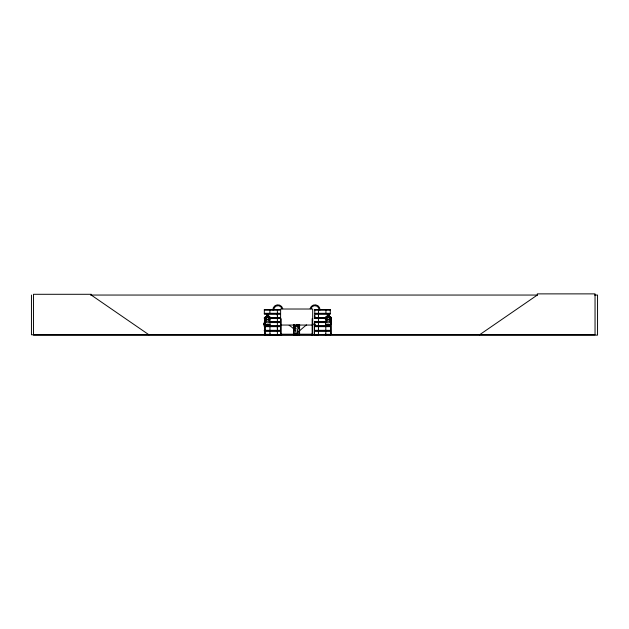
<?xml version="1.0" encoding="UTF-8"?>
<svg xmlns="http://www.w3.org/2000/svg" width="629" height="629" viewBox="0 0 629 629"><rect width="100%" height="100%" fill="white"/><g stroke="black" fill="none" stroke-linecap="round" stroke-linejoin="round"><path stroke-width="0.94" d="M277.373 328.495L277.373 326.648L277.373 330.335M277.373 315.884L277.373 314.044L277.373 317.724M314.579 321.309L314.484 334.785M325.948 317.724L314.767 317.724L314.775 315.884M318.455 328.495L318.455 330.335L318.447 326.648M318.455 315.884L318.455 317.724L318.447 314.044M314.571 321.789L325.94 321.922M330.288 334.628L311.717 334.455L317.787 334.777M314.579 326.6L314.995 326.585M296.55 333.449L296.613 333.582A53.355 18.099 -38 0 0 295.661 334.471L297.666 334.471M298.979 328.652L299.656 324.926M329.25 316.859L330.532 316.859L331.224 317.551L331.224 322.85L330.5 324.745L325.964 324.745M331.224 322.85L330.547 324.808L325.916 324.808L325.57 323.471M264.573 334.707L265.265 334.203M280.51 334.486L280.636 309.02L312.699 309.02L312.684 334.785L312.755 334.203L280.573 334.203M314.398 334.707L314.414 323.935L315.082 323.935M325.193 334.463L325.877 334.203L325.877 334.785M295.032 325.822L295.638 326.003L296.361 324.721M297.619 326.679L298.61 325.099M325.311 317.559L325.94 316.859L327.284 316.859L327.284 314.885L329.25 314.885L329.187 316.922L330.178 317.582L330.178 321.262L329.187 322.842L327.347 322.842L326.365 321.262L326.365 317.582L327.347 316.922L327.347 314.948L329.187 314.948M325.374 317.59L325.964 316.922L330.5 316.922L331.161 317.582L331.286 334.486M295.929 334.785L295.512 334.77L297.816 334.777L297.666 333.913L297.517 334.471M297.281 334.612L297.171 334.777M296.33 324.902L296 326.931A1.337 1.337 0 0 0 295.724 329.03L296 334.18L297.336 334.18L297.611 329.03A1.337 1.337 0 0 0 297.336 326.931L296.998 324.902M479.565 334.785L537.308 295.048L537.308 293.877L595.042 293.877L595.042 334.785L31.45 334.785L31.45 295.048M314.752 322.024L325.956 322.174M90.482 295.048L537.606 295.048M594.602 295.048L597.55 295.048L597.55 335.123L33.479 335.123L33.479 294.293L91.221 294.293L91.221 295.048L148.955 334.785M264.329 309.602L279.858 309.602M314.759 309.602L330.288 309.602M279.858 309.751L264.329 309.743L264.345 313.305L279.85 313.305M264.345 309.971L279.842 309.971M314.775 309.971L330.272 309.971M264.282 313.557L279.905 313.557M314.712 313.557L330.335 313.557M264.282 313.785L279.905 313.785M314.712 313.785L330.335 313.785M264.337 314.044L279.85 314.044M330.28 314.044L314.767 314.044L314.767 317.724M266.735 314.948L268.575 314.948L268.575 316.922L269.558 317.582L269.558 321.262L268.575 322.842L266.735 322.842L265.745 321.262L265.745 317.582L266.735 316.922L266.665 314.885L268.638 314.885L268.638 316.859L269.912 316.859M266.665 316.859L265.32 316.859L264.691 317.559L264.723 334.785M265.352 316.922L269.888 316.922M264.337 317.724L264.848 317.724M269.88 317.724L279.85 317.724M264.282 317.983L265.399 317.983M269.833 317.983L279.905 317.983M314.712 317.983L326.003 317.983M264.282 318.211L265.399 318.211M269.833 318.211L279.905 318.211M314.712 318.211L326.003 318.211M264.337 318.471L264.848 318.471M269.88 318.471L279.85 318.471M314.767 318.471L325.948 318.471M264.66 318.761L265.202 318.761L265.265 334.785M280.636 318.761L281.179 318.761L281.242 334.785M312.699 318.761L312.157 318.761L312.157 334.785M325.272 318.761L325.814 318.761L325.814 334.785M331.161 318.761L330.618 318.761L330.681 334.785M264.691 319.422L269.927 319.422M325.311 319.422L331.224 319.422M269.888 321.922L279.842 321.922M279.858 322.024L269.81 322.119L279.858 322.213M314.759 322.017L325.956 322.024M264.329 322.213L264.856 322.174M264.329 322.363L264.833 322.347M269.872 322.363L279.858 322.363M314.759 322.347L325.956 322.347M264.345 322.575L264.864 322.575M269.888 322.575L279.842 322.575M314.775 322.575L325.94 322.575M264.801 323.605L264.141 323.605L264.141 324.784L264.801 324.784M314.414 324.603L315.09 324.603M265.352 324.745L269.888 324.745M269.935 324.808L265.304 324.808L264.691 322.85M314.414 324.768L315.09 324.768M280.636 325.051L312.699 325.051M264.337 325.908L279.85 325.908M314.767 325.908L330.28 325.908M264.282 326.168L279.905 326.168M314.712 326.168L330.335 326.168M264.282 326.396L279.905 326.396M314.712 326.396L330.335 326.396M264.337 326.648L279.85 326.648M314.767 326.648L330.28 326.648M296.212 328.59L294.348 328.652L293.806 324.926M264.337 330.335L279.85 330.335M314.767 330.335L330.28 330.335M264.282 330.587L279.905 330.587M314.712 330.587L330.335 330.587M264.282 330.815L279.905 330.815M314.712 330.815L330.335 330.815M264.337 331.074L279.85 331.074M314.767 331.074L330.28 331.074M269.935 334.203L270.061 334.785M331.224 334.203L330.555 334.203L330.555 334.785M265.265 334.369L269.935 334.369M294.309 334.369L298.987 334.369M325.877 334.369L330.555 334.369M264.345 334.526L281.147 334.486L275.14 334.785M311.772 334.486L330.272 334.526M264.329 334.628L281.147 334.707L281.116 334.203M318.416 334.77L318.455 331.074M299.711 334.738L299.656 334.203M295.827 334.77L295.661 333.913L295.819 334.471M294.797 325.099L295.779 326.679M297.053 324.721L297.792 326.003L298.374 325.822M293.806 326.679L294.396 328.59M325.948 309.751L325.94 313.305M325.335 334.203L325.335 334.785M318.447 309.751L318.455 313.305M318.455 318.471L318.447 322.017M318.447 322.363L318.455 325.908M313.887 323.801L313.887 324.721M312.094 334.203L312.094 334.785M311.52 334.29L311.52 334.785M299.593 324.415L299.593 334.785M299.05 324.415L299.113 334.785M298.987 334.203L298.987 334.785M296.974 334.471L296.974 333.299L296.361 333.299L296.361 334.471M294.309 334.203L294.309 334.785M294.246 324.415L294.183 334.785M293.767 334.203L293.767 334.785M293.704 324.415L293.641 334.785M281.792 334.29L281.792 334.785M280.699 334.203L280.699 334.785M277.381 309.751L277.373 313.305M277.381 318.471L277.381 322.017M277.381 322.363L277.373 325.908M277.381 331.074L277.381 334.628M270.604 334.203L270.588 334.785M270.486 334.203L270.478 334.785M269.998 318.761L269.935 334.785M269.88 309.751L269.888 313.305M265.139 334.203L265.139 334.785M263.748 323.204L263.748 325.177M289.159 325.374A21.771 21.763 0 0 1 295.441 330.909M297.525 332.694A53.355 18.099 -38 0 1 306.496 324.902M272.829 309.885A5.048 5.048 0 0 1 282.759 308.572M273.749 309.885A4.214 4.214 0 0 1 282.036 308.792M310.136 308.572A5.048 5.048 0 0 1 320.067 309.885M310.86 308.792A4.214 4.214 0 0 1 319.147 309.885M330.288 309.735L314.759 309.735L314.775 313.305L330.28 313.305L330.28 309.751M268.245 315.278L267.058 315.278L267.058 315.939L268.245 315.939L268.245 315.278M328.857 315.278L327.678 315.278L327.678 315.939L328.857 315.939L328.857 315.278M268.575 317.582L266.735 317.582L266.735 321.262L268.575 321.262L268.575 317.582M329.187 317.582L327.347 317.582L327.347 321.262L329.187 321.262L329.187 317.582M264.864 321.922L264.345 321.922L264.833 322.017"/></g></svg>
